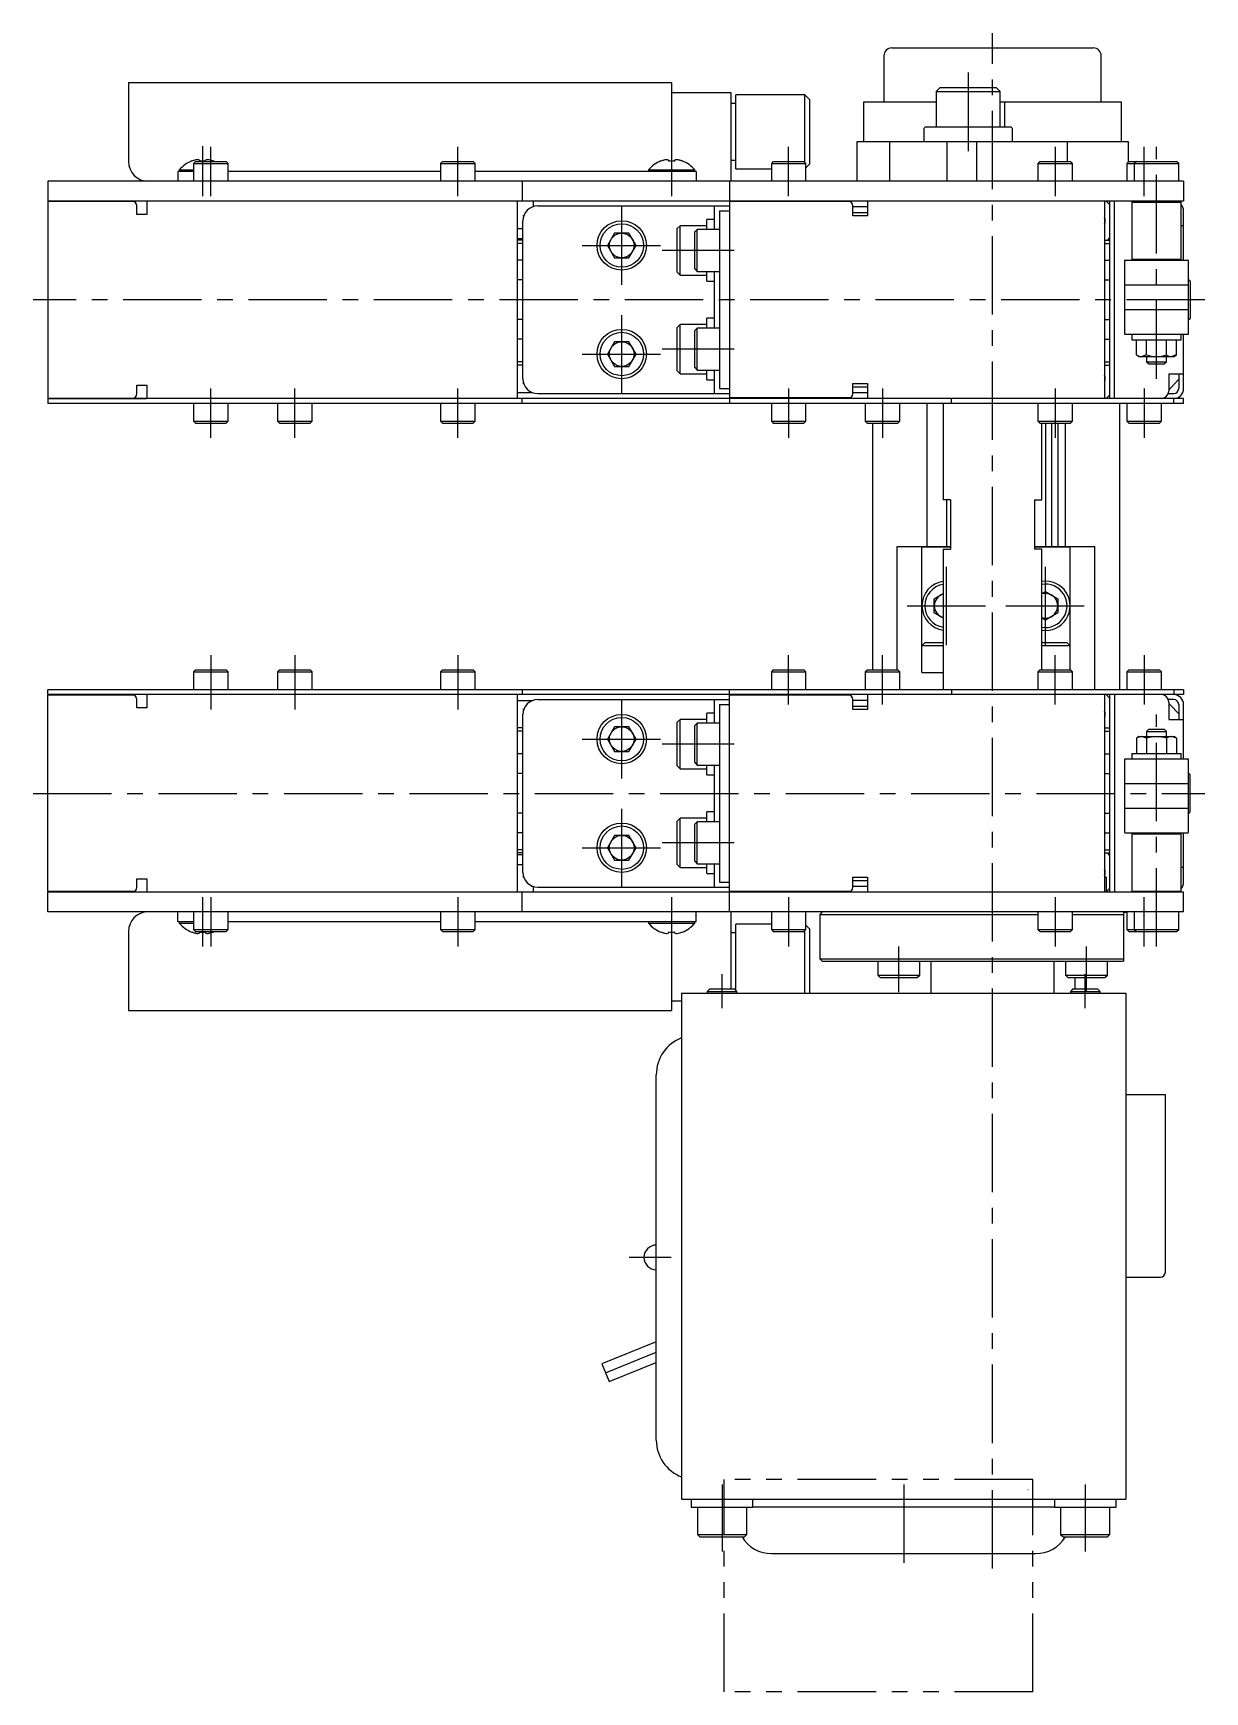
# Model space of a CAD drawing. Extents: x -3 to 4647, y -8 to 2018.
# Drawn here: x -3 to 234.3, y 561.4 to 897.4 of the extents above; entities that cross this region are included whole.
import ezdxf

# ---------------------------------------------------------------- set-up
doc = ezdxf.new("R2010")
doc.units = 0
doc.header["$LTSCALE"] = 0.5
doc.linetypes.add('CENTER', pattern=[50.8, 31.75, -6.35, 6.35, -6.35])
doc.linetypes.add('PHANTOM', pattern=[63.5, 31.75, -6.35, 6.35, -6.35, 6.35, -6.35])
for name, color, linetype in [('MSM_CENTER', 1, 'CENTER'), ('MSM_CONTINUOUS', 7, 'CONTINUOUS'), ('MSM_IMAGINARY', 6, 'PHANTOM')]:
    doc.layers.add(name, color=color, linetype=linetype)

msp = doc.modelspace()

# ---------------------------------------------------------------- linework, layer by layer
at = {"layer": 'MSM_CENTER'}
for p, q in [((191.3, 586.4), (191.3, 897.4)), ((186.36, 889.4), (186.36, 872.4)), ((31.3, 874.51), (31.3, 864.4)), ((33, 864.4), (33, 874.4)), ((83, 864.4), (83, 874.4)), ((126.3, 874.51), (126.3, 864.4)), ((150, 864.4), (150, 874.4)), ((204, 874.4), (204, 864.4)), ((222, 864.4), (222, 874.4)), ((224.5, 827.4), (224.5, 874.4)), ((116.2, 846.4), (116.2, 862.4)), ((108.2, 854.4), (124.2, 854.4)), ((139, 853.4), (124.4, 853.4)), ((234.29, 843.4), (-3, 843.4)), ((116.2, 824.4), (116.2, 840.4)), ((139, 833.4), (124.4, 833.4)), ((108.2, 832.4), (124.2, 832.4)), ((33, 815.4), (33, 825.4)), ((50, 815.4), (50, 825.4)), ((83, 815.4), (83, 825.4)), ((150, 825.4), (150, 815.4)), ((169, 825.4), (169, 815.4)), ((204, 825.4), (204, 815.4)), ((222, 825.4), (222, 815.4)), ((182, 773.4), (182, 789.4)), ((202, 773.4), (202, 789.4)), ((174, 781.4), (190, 781.4)), ((194, 781.4), (210, 781.4)), ((33, 771.4), (33, 760.4)), ((50, 771.4), (50, 760.4)), ((83, 771.4), (83, 760.4)), ((150, 761.4), (150, 771.4)), ((169, 761.4), (169, 771.4)), ((204, 761.4), (204, 771.4)), ((222, 771.4), (222, 761.4)), ((116.2, 746.4), (116.2, 762.4)), ((224.5, 712.4), (224.5, 759.4)), ((108.2, 754.4), (124.2, 754.4)), ((139, 753.4), (124.4, 753.4)), ((-3, 743.4), (234.29, 743.4)), ((116.2, 724.4), (116.2, 740.4)), ((139, 733.4), (124.4, 733.4)), ((108.2, 732.4), (124.2, 732.4)), ((31.3, 722.4), (31.3, 712.4)), ((33, 722.4), (33, 712.4)), ((83, 722.4), (83, 712.4)), ((126.3, 722.4), (126.3, 712.4)), ((150, 722.4), (150, 712.4)), ((204, 722.4), (204, 712.4)), ((222, 712.4), (222, 722.4)), ((172.3, 703.1), (172.3, 712.4)), ((210.3, 703.1), (210.3, 712.4)), ((136.53, 699.9), (136.53, 706.8)), ((210.07, 699.9), (210.07, 706.8)), ((126.2, 649.4), (117.7, 649.4)), ((136.53, 603.4), (136.53, 589.8)), ((173.3, 603.4), (173.3, 586.4)), ((210.07, 603.4), (210.07, 589.8))]:
    msp.add_line(p, q, dxfattribs=at)
at = {"layer": 'MSM_CONTINUOUS'}
for p, q in [((170.9, 894.4), (211.7, 894.4)), ((169.3, 892.8), (169.3, 883.4)), ((213.3, 883.4), (213.3, 892.8)), ((16.3, 887.4), (16.3, 871.4)), ((16.3, 887.4), (126.3, 887.4)), ((126.3, 887.4), (126.3, 871.51)), ((126.3, 885.4), (138.3, 885.4)), ((138.3, 885.4), (138.3, 867.4)), ((153.3, 884.9), (139.3, 884.9)), ((139.3, 869.9), (139.3, 884.9)), ((154.3, 883.9), (153.3, 884.9)), ((153.3, 871.2), (153.3, 884.9)), ((154.3, 870.9), (154.3, 883.9)), ((180.66, 886.4), (179.86, 885.6)), ((179.86, 885.6), (179.86, 878.4)), ((179.86, 885.6), (192.86, 885.6)), ((180.66, 886.4), (192.06, 886.4)), ((192.86, 885.6), (192.06, 886.4)), ((192.86, 878.4), (192.86, 885.6)), ((139.3, 883.15), (138.3, 883.15)), ((179.86, 883.4), (165.18, 883.4)), ((165.18, 883.4), (165.18, 875.4)), ((217.43, 883.4), (192.86, 883.4)), ((193.69, 883.4), (193.69, 878.4)), ((217.43, 875.4), (217.43, 883.4)), ((177.36, 877.9), (177.36, 875.4)), ((177.86, 878.4), (194.86, 878.4)), ((195.36, 875.4), (195.36, 877.9)), ((163.8, 875.4), (163.8, 867.4)), ((218.8, 875.4), (163.8, 875.4)), ((170.42, 875.4), (170.42, 867.4)), ((182.05, 875.4), (182.05, 867.4)), ((188.02, 875.4), (188.02, 867.4)), ((206.44, 875.4), (206.44, 871.4)), ((218.8, 871.3), (218.8, 875.4)), ((29.15, 871.51), (29.15, 871.48)), ((29.9, 871.4), (29.5, 871)), ((29.5, 871), (36.5, 871)), ((29.5, 871), (29.5, 867.4)), ((29.9, 871.4), (36.1, 871.4)), ((30.68, 871.66), (30.68, 871.48)), ((31.93, 871.48), (31.93, 871.66)), ((33.45, 871.48), (33.45, 871.51)), ((36.5, 871), (36.1, 871.4)), ((36.5, 867.4), (36.5, 871)), ((79.9, 871.4), (79.5, 871)), ((79.5, 871), (79.5, 867.4)), ((79.5, 871), (86.5, 871)), ((79.9, 871.4), (86.1, 871.4)), ((86.5, 871), (86.1, 871.4)), ((86.5, 867.4), (86.5, 871)), ((124.15, 871.51), (124.15, 871.48)), ((125.68, 871.66), (125.68, 871.48)), ((126.93, 871.48), (126.93, 871.66)), ((128.45, 871.48), (128.45, 871.51)), ((138.3, 871.65), (139.3, 871.65)), ((146.9, 871.4), (146.5, 871)), ((146.5, 871), (153.5, 871)), ((146.5, 871), (146.5, 867.4)), ((146.9, 871.4), (153.1, 871.4)), ((153.5, 871), (153.1, 871.4)), ((153.5, 867.4), (153.5, 871)), ((153.5, 870.1), (154.3, 870.9)), ((200.9, 871.4), (200.5, 871)), ((200.5, 871), (200.5, 867.4)), ((200.5, 871), (207.5, 871)), ((200.9, 871.4), (207.1, 871.4)), ((207.5, 871), (207.1, 871.4)), ((207.5, 867.4), (207.5, 871)), ((218.9, 871.4), (218.5, 871)), ((218.5, 871), (218.5, 867.4)), ((218.5, 871), (220.03, 871)), ((218.9, 871.4), (228.57, 871.4)), ((220.43, 871.4), (220, 870.97)), ((220, 870.97), (220, 867.4)), ((220, 870.97), (229, 870.97)), ((229, 870.97), (228.57, 871.4)), ((229, 867.4), (229, 870.97)), ((0, 867.4), (0, 863.4)), ((230, 867.4), (0, 867.4)), ((29.5, 869.4), (26.3, 869.4)), ((26.3, 869.4), (26.3, 867.4)), ((26.6, 869.69), (26.6, 869.4)), ((26.6, 869.69), (29.5, 869.69)), ((79.5, 869.4), (36.5, 869.4)), ((131.3, 869.4), (86.5, 869.4)), ((96, 867.4), (96, 863.4)), ((121.6, 869.69), (131, 869.69)), ((121.6, 869.69), (121.6, 869.4)), ((131, 869.4), (131, 869.69)), ((131.3, 869.4), (131.3, 867.4)), ((138, 867.4), (138, 863.4)), ((139.3, 869.9), (146.5, 869.9)), ((230, 867.4), (230, 863.4)), ((230, 863.4), (0, 863.4)), ((17.44, 863.3), (0, 863.3)), ((0, 863.3), (0, 823.4)), ((0.1, 863.3), (0.1, 863.4)), ((18, 860.7), (18, 862.4)), ((20, 860.7), (18, 860.7)), ((20, 863.4), (20, 860.7)), ((95, 863.4), (95, 823.4)), ((96.37, 860.4), (96.2, 860.4)), ((98.3, 862.26), (98.3, 863.4)), ((99.2, 862.4), (138, 862.4)), ((135, 857.65), (135, 862.4)), ((136, 861.4), (138, 861.4)), ((136, 861.4), (136, 825.4)), ((138, 863.3), (138, 823.5)), ((162.44, 863.3), (138, 863.3)), ((138.1, 863.3), (138.1, 863.4)), ((163, 860.4), (163, 862.4)), ((166, 862.2), (163, 862.2)), ((163, 861.1), (166, 861.1)), ((166, 860.4), (163, 860.4)), ((166, 863.4), (166, 860.4)), ((214, 863.4), (214, 823.4)), ((214.3, 863.4), (215, 862.7)), ((215, 863.4), (215, 823.4)), ((216, 823.4), (216, 863.4)), ((219.7, 863.4), (219.5, 863.2)), ((219.5, 863.2), (229.5, 863.2)), ((219.5, 863.2), (219.5, 851.6)), ((229.5, 863.2), (229.3, 863.4)), ((229.5, 851.6), (229.5, 863.2)), ((230, 851.4), (230, 861.4)), ((95, 857.8), (96.2, 857.8)), ((96.2, 827.4), (96.2, 859.4)), ((114.76, 856.9), (113.31, 854.4)), ((117.64, 856.9), (114.76, 856.9)), ((119.09, 854.4), (117.64, 856.9)), ((128, 858.4), (127.4, 857.8)), ((127.4, 849), (127.4, 857.8)), ((133.4, 858.4), (128, 858.4)), ((128, 848.4), (128, 858.4)), ((131.5, 857.65), (131, 857.15)), ((131, 849.65), (131, 857.15)), ((136, 857.65), (131.5, 857.65)), ((131.5, 849.15), (131.5, 857.65)), ((135, 859.65), (133.4, 859.65)), ((133.4, 857.65), (133.4, 859.65)), ((230, 858.4), (229.5, 858.4)), ((95, 855.8), (96.2, 855.8)), ((95, 855.75), (96.2, 855.75)), ((96.2, 855.45), (95, 855.45)), ((96.2, 854.8), (95, 854.8)), ((113.31, 854.4), (114.76, 851.9)), ((117.64, 851.9), (119.09, 854.4)), ((214, 855.45), (215, 855.45)), ((214, 854.8), (215, 854.8)), ((215, 856.04), (214.58, 855.45)), ((96.2, 851.4), (95, 851.4)), ((114.76, 851.9), (117.64, 851.9)), ((214, 851.4), (215, 851.4)), ((218, 851.25), (218, 846.55)), ((218.15, 851.4), (230.85, 851.4)), ((219.5, 851.6), (219.7, 851.4)), ((219.5, 851.6), (229.5, 851.6)), ((229.3, 851.4), (229.5, 851.6)), ((231, 846.55), (231, 851.25)), ((96.2, 847.4), (95, 847.4)), ((127.4, 849), (128, 848.4)), ((128, 848.4), (133.4, 848.4)), ((131, 849.65), (131.5, 849.15)), ((131.5, 849.15), (136, 849.15)), ((133.4, 847.15), (133.4, 849.15)), ((133.4, 847.15), (135, 847.15)), ((135, 837.65), (135, 849.15)), ((214, 847.4), (215, 847.4)), ((231.01, 847.4), (231, 847.4)), ((231.31, 847.1), (231.31, 839.7)), ((218, 846.25), (218, 841.55)), ((218.15, 846.4), (230.85, 846.4)), ((231, 841.55), (231, 846.25)), ((218, 841.25), (218, 836.55)), ((218.15, 841.4), (230.85, 841.4)), ((231, 836.55), (231, 841.25)), ((96.2, 839.4), (95, 839.4)), ((128, 838.4), (127.4, 837.8)), ((127.4, 829), (127.4, 837.8)), ((133.4, 838.4), (128, 838.4)), ((128, 828.4), (128, 838.4)), ((131.5, 837.65), (131, 837.15)), ((131, 829.65), (131, 837.15)), ((136, 837.65), (131.5, 837.65)), ((131.5, 829.15), (131.5, 837.65)), ((135, 839.65), (133.4, 839.65)), ((133.4, 837.65), (133.4, 839.65)), ((214, 839.4), (215, 839.4)), ((231.01, 839.4), (231, 839.4)), ((96.2, 835.4), (95, 835.4)), ((114.76, 834.9), (113.31, 832.4)), ((117.64, 834.9), (114.76, 834.9)), ((119.09, 832.4), (117.64, 834.9)), ((214, 835.4), (215, 835.4)), ((218.15, 836.4), (230.85, 836.4)), ((219.5, 836.4), (219.5, 835.3)), ((219.5, 835.3), (229.5, 835.3)), ((220.46, 832.21), (220.46, 835.3)), ((222.48, 832.21), (222.48, 835.3)), ((226.52, 832.21), (226.52, 835.3)), ((228.54, 832.21), (228.54, 835.3)), ((229.5, 835.3), (229.5, 836.4)), ((230, 825.4), (230, 836.4)), ((96.2, 830.8), (95, 830.8)), ((96.2, 830.15), (95, 830.15)), ((113.31, 832.4), (114.76, 829.9)), ((117.64, 829.9), (119.09, 832.4)), ((214, 830.8), (214.97, 830.8)), ((214, 830.15), (215, 830.15)), ((220.46, 832.21), (221, 831.9)), ((221, 831.9), (228, 831.9)), ((222.48, 832.21), (221.54, 831.9)), ((222.5, 831.9), (222.5, 830.83)), ((222.5, 830.83), (222.93, 830.4)), ((222.5, 830.83), (226.5, 830.83)), ((222.93, 830.4), (226.07, 830.4)), ((226.07, 830.4), (226.5, 830.83)), ((226.5, 830.83), (226.5, 831.9)), ((228.54, 832.21), (227.6, 831.9)), ((228, 831.9), (228.54, 832.21)), ((114.76, 829.9), (117.64, 829.9)), ((127.4, 829), (128, 828.4)), ((128, 828.4), (133.4, 828.4)), ((131, 829.65), (131.5, 829.15)), ((131.5, 829.15), (136, 829.15)), ((133.4, 827.15), (133.4, 829.15)), ((133.4, 827.15), (135, 827.15)), ((135, 824.4), (135, 829.15)), ((227, 828.4), (230, 828.4)), ((227, 828.4), (227, 824.9)), ((229, 827.31), (227.39, 825.57)), ((229, 828.4), (229, 825.4)), ((230, 823.4), (0, 823.4)), ((20, 823.3), (0, 823.3)), ((0, 823.3), (0, 822.4)), ((0.1, 823.3), (0.1, 823.4)), ((18, 824.4), (18, 826.1)), ((18, 826.1), (20, 826.1)), ((20, 826.1), (20, 823.3)), ((95, 824.6), (98.12, 824.6)), ((96, 822.4), (96, 823.4)), ((96.37, 826.4), (96.2, 826.4)), ((99.2, 824.4), (138, 824.4)), ((136, 825.4), (138, 825.4)), ((162.44, 823.5), (138, 823.5)), ((138, 823.4), (138, 822.4)), ((138.1, 823.5), (138.1, 823.4)), ((163, 824.4), (163, 826.4)), ((163, 826.4), (166, 826.4)), ((166, 825.7), (163, 825.7)), ((163, 824.6), (166, 824.6)), ((166, 826.4), (166, 823.4)), ((183, 822.4), (183, 823.4)), ((215, 824.1), (214.3, 823.4)), ((226.91, 824.4), (228, 824.4)), ((228, 822.4), (228, 823.4)), ((230, 822.4), (230, 823.4)), ((182.9, 822.4), (0, 822.4)), ((29.5, 822.4), (29.5, 818.8)), ((36.5, 818.8), (36.5, 822.4)), ((46.5, 822.4), (46.5, 818.8)), ((53.5, 818.8), (53.5, 822.4)), ((79.5, 822.4), (79.5, 818.8)), ((86.5, 818.8), (86.5, 822.4)), ((146.5, 822.4), (146.5, 818.8)), ((153.5, 818.8), (153.5, 822.4)), ((165.5, 822.4), (165.5, 818.8)), ((172.5, 818.8), (172.5, 822.4)), ((178, 822.4), (178, 793.4)), ((181.3, 822.4), (181.3, 802.9)), ((182.9, 822.4), (182.9, 822.5)), ((183, 822.5), (182.9, 822.5)), ((230, 822.4), (183, 822.4)), ((200.5, 822.4), (200.5, 818.8)), ((207.5, 818.8), (207.5, 822.4)), ((217, 822.4), (217, 764.4)), ((218.5, 822.4), (218.5, 818.8)), ((225.5, 818.8), (225.5, 822.4)), ((29.5, 818.8), (29.9, 818.4)), ((29.5, 818.8), (36.5, 818.8)), ((29.9, 818.4), (36.1, 818.4)), ((36.1, 818.4), (36.5, 818.8)), ((46.5, 818.8), (46.9, 818.4)), ((46.5, 818.8), (53.5, 818.8)), ((46.9, 818.4), (53.1, 818.4)), ((53.1, 818.4), (53.5, 818.8)), ((79.5, 818.8), (86.5, 818.8)), ((79.5, 818.8), (79.9, 818.4)), ((79.9, 818.4), (86.1, 818.4)), ((86.1, 818.4), (86.5, 818.8)), ((146.5, 818.8), (153.5, 818.8)), ((146.5, 818.8), (146.9, 818.4)), ((146.9, 818.4), (153.1, 818.4)), ((153.1, 818.4), (153.5, 818.8)), ((165.5, 818.8), (172.5, 818.8)), ((165.5, 818.8), (165.9, 818.4)), ((165.9, 818.4), (172.1, 818.4)), ((167, 818.4), (167, 768.4)), ((172.1, 818.4), (172.5, 818.8)), ((200.5, 818.8), (207.5, 818.8)), ((200.5, 818.8), (200.9, 818.4)), ((200.9, 818.4), (207.1, 818.4)), ((201.3, 802.9), (201.3, 818.4)), ((202, 818.4), (202, 793.4)), ((203.22, 818.4), (203.22, 793.4)), ((204.5, 818.4), (204.5, 793.4)), ((206, 818.4), (206, 793.4)), ((207.1, 818.4), (207.5, 818.8)), ((218.5, 818.8), (218.9, 818.4)), ((218.5, 818.8), (225.5, 818.8)), ((218.9, 818.4), (225.1, 818.4)), ((225.1, 818.4), (225.5, 818.8)), ((182.8, 802.9), (181.3, 802.9)), ((182, 802.9), (182, 793.4)), ((182.8, 802.9), (182.8, 792.9)), ((199.8, 802.9), (199.8, 792.9)), ((199.8, 802.9), (201.3, 802.9)), ((172, 768.4), (172, 793.4)), ((172, 793.4), (182.8, 793.4)), ((182.8, 793.31), (177, 793.31)), ((177, 767.9), (177, 793.31)), ((199.8, 793.4), (212, 793.4)), ((207, 793.31), (199.8, 793.31)), ((207, 768.4), (207, 793.31)), ((212, 764.4), (212, 793.4)), ((181.3, 792.9), (181.3, 764.4)), ((181.3, 792.9), (182.8, 792.9)), ((201.3, 792.9), (199.8, 792.9)), ((201.3, 768.4), (201.3, 792.9)), ((179.5, 782.84), (181.3, 783.88)), ((201.3, 783.88), (202, 784.29)), ((202, 784.29), (204.5, 782.84)), ((179.5, 779.96), (179.5, 782.84)), ((181.3, 778.92), (179.5, 779.96)), ((204.5, 779.96), (202, 778.51)), ((204.5, 782.84), (204.5, 779.96)), ((202, 778.51), (201.3, 778.92)), ((177.6, 773.9), (177, 773.3)), ((181.3, 773.3), (177, 773.3)), ((181.3, 773.9), (177.6, 773.9)), ((206.4, 773.9), (201.3, 773.9)), ((207, 773.3), (201.3, 773.3)), ((207, 773.3), (206.4, 773.9)), ((29.9, 768.4), (29.5, 768)), ((29.5, 768), (36.5, 768)), ((29.5, 768), (29.5, 764.4)), ((29.9, 768.4), (36.1, 768.4)), ((36.5, 768), (36.1, 768.4)), ((36.5, 764.4), (36.5, 768)), ((46.9, 768.4), (46.5, 768)), ((46.5, 768), (46.5, 764.4)), ((46.5, 768), (53.5, 768)), ((46.9, 768.4), (53.1, 768.4)), ((53.5, 768), (53.1, 768.4)), ((53.5, 764.4), (53.5, 768)), ((79.9, 768.4), (79.5, 768)), ((79.5, 768), (86.5, 768)), ((79.5, 768), (79.5, 764.4)), ((79.9, 768.4), (86.1, 768.4)), ((86.5, 768), (86.1, 768.4)), ((86.5, 764.4), (86.5, 768)), ((146.9, 768.4), (146.5, 768)), ((146.5, 768), (146.5, 764.4)), ((146.5, 768), (153.5, 768)), ((146.9, 768.4), (153.1, 768.4)), ((153.5, 768), (153.1, 768.4)), ((153.5, 764.4), (153.5, 768)), ((165.9, 768.4), (165.5, 768)), ((165.5, 768), (172.5, 768)), ((165.5, 768), (165.5, 764.4)), ((165.9, 768.4), (172.1, 768.4)), ((172.5, 768), (172.1, 768.4)), ((172.5, 764.4), (172.5, 768)), ((177, 767.9), (181.3, 767.9)), ((200.9, 768.4), (200.5, 768)), ((200.5, 768), (207.5, 768)), ((200.5, 768), (200.5, 764.4)), ((200.9, 768.4), (207.1, 768.4)), ((207.5, 768), (207.1, 768.4)), ((207.5, 764.4), (207.5, 768)), ((218.9, 768.4), (218.5, 768)), ((218.5, 768), (218.5, 764.4)), ((218.5, 768), (225.5, 768)), ((218.9, 768.4), (225.1, 768.4)), ((225.5, 768), (225.1, 768.4)), ((225.5, 764.4), (225.5, 768)), ((0, 763.4), (0, 764.4)), ((183, 764.4), (0, 764.4)), ((230, 763.4), (0, 763.4)), ((17.44, 763.3), (0, 763.3)), ((0, 723.5), (0, 763.3)), ((0.1, 763.3), (0.1, 763.4)), ((20, 763.4), (20, 760.7)), ((95, 763.4), (95, 723.4)), ((96, 764.4), (96, 763.4)), ((138, 763.4), (138, 764.4)), ((138, 723.5), (138, 763.3)), ((162.44, 763.3), (138, 763.3)), ((138.1, 763.3), (138.1, 763.4)), ((166, 763.4), (166, 760.4)), ((183, 764.4), (183, 763.4)), ((183.1, 764.3), (183, 764.3)), ((230, 764.4), (183.1, 764.4)), ((183.1, 764.3), (183.1, 764.4)), ((214, 763.4), (214, 723.4)), ((214.3, 763.4), (215, 762.7)), ((215, 763.4), (215, 723.4)), ((216, 763.4), (216, 723.4)), ((228, 764.4), (228, 763.4)), ((230, 764.4), (230, 763.4)), ((18, 760.7), (18, 762.4)), ((20, 760.7), (18, 760.7)), ((95, 762.2), (98.12, 762.2)), ((96.37, 760.4), (96.2, 760.4)), ((96.2, 727.4), (96.2, 759.4)), ((99.2, 762.4), (138, 762.4)), ((135, 759.65), (133.4, 759.65)), ((133.4, 757.65), (133.4, 759.65)), ((135, 757.65), (135, 762.4)), ((136, 761.4), (138, 761.4)), ((136, 761.4), (136, 725.4)), ((163, 760.4), (163, 762.4)), ((166, 762.2), (163, 762.2)), ((163, 761.1), (166, 761.1)), ((166, 760.4), (163, 760.4)), ((228, 762.4), (226.91, 762.4)), ((227, 761.9), (227, 758.4)), ((227.39, 761.23), (229, 759.49)), ((229, 761.4), (229, 758.4)), ((230, 750.4), (230, 761.4)), ((96.2, 756.65), (95, 756.65)), ((96.2, 756), (95, 756)), ((114.76, 756.9), (113.31, 754.4)), ((117.64, 756.9), (114.76, 756.9)), ((119.09, 754.4), (117.64, 756.9)), ((128, 758.4), (127.4, 757.8)), ((127.4, 749), (127.4, 757.8)), ((133.4, 758.4), (128, 758.4)), ((128, 748.4), (128, 758.4)), ((131.5, 757.65), (131, 757.15)), ((131, 749.65), (131, 757.15)), ((136, 757.65), (131.5, 757.65)), ((131.5, 749.15), (131.5, 757.65)), ((214, 756.65), (215, 756.65)), ((214, 756), (214.97, 756)), ((222.93, 756.4), (222.5, 755.97)), ((222.93, 756.4), (226.07, 756.4)), ((226.5, 755.97), (226.07, 756.4)), ((227, 758.4), (230, 758.4)), ((113.31, 754.4), (114.76, 751.9)), ((117.64, 751.9), (119.09, 754.4)), ((221, 754.9), (220.46, 754.59)), ((220.46, 754.59), (220.46, 751.5)), ((221, 754.9), (228, 754.9)), ((222.48, 754.59), (221.54, 754.9)), ((222.48, 754.59), (222.48, 751.5)), ((222.5, 755.97), (222.5, 754.9)), ((222.5, 755.97), (226.5, 755.97)), ((226.5, 754.9), (226.5, 755.97)), ((226.52, 754.59), (226.52, 751.5)), ((228.54, 754.59), (227.6, 754.9)), ((228.54, 754.59), (228, 754.9)), ((228.54, 754.59), (228.54, 751.5)), ((96.2, 751.4), (95, 751.4)), ((114.76, 751.9), (117.64, 751.9)), ((131, 749.65), (131.5, 749.15)), ((214, 751.4), (215, 751.4)), ((218, 750.25), (218, 745.55)), ((218.15, 750.4), (230.85, 750.4)), ((219.5, 751.5), (229.5, 751.5)), ((219.5, 751.5), (219.5, 750.4)), ((229.5, 750.4), (229.5, 751.5)), ((231, 745.55), (231, 750.25)), ((96.2, 747.4), (95, 747.4)), ((127.4, 749), (128, 748.4)), ((128, 748.4), (133.4, 748.4)), ((131.5, 749.15), (136, 749.15)), ((133.4, 747.15), (133.4, 749.15)), ((133.4, 747.15), (135, 747.15)), ((135, 737.65), (135, 749.15)), ((214, 747.4), (215, 747.4)), ((231.01, 747.4), (231, 747.4)), ((231.31, 739.7), (231.31, 747.1)), ((218, 745.25), (218, 740.55)), ((218.15, 745.4), (230.85, 745.4)), ((231, 740.55), (231, 745.25)), ((96.2, 739.4), (95, 739.4)), ((135, 739.65), (133.4, 739.65)), ((133.4, 737.65), (133.4, 739.65)), ((214, 739.4), (215, 739.4)), ((218, 740.25), (218, 735.55)), ((218.15, 740.4), (230.85, 740.4)), ((231, 735.55), (231, 740.25)), ((231.01, 739.4), (231, 739.4)), ((128, 738.4), (127.4, 737.8)), ((127.4, 729), (127.4, 737.8)), ((133.4, 738.4), (128, 738.4)), ((128, 728.4), (128, 738.4)), ((131.5, 737.65), (131, 737.15)), ((131, 729.65), (131, 737.15)), ((136, 737.65), (131.5, 737.65)), ((131.5, 729.15), (131.5, 737.65)), ((96.2, 735.4), (95, 735.4)), ((114.76, 734.9), (113.31, 732.4)), ((117.64, 734.9), (114.76, 734.9)), ((119.09, 732.4), (117.64, 734.9)), ((214, 735.4), (215, 735.4)), ((218.15, 735.4), (230.85, 735.4)), ((219.7, 735.4), (219.5, 735.2)), ((219.5, 735.2), (229.5, 735.2)), ((219.5, 735.2), (219.5, 723.6)), ((229.5, 735.2), (229.3, 735.4)), ((229.5, 723.6), (229.5, 735.2)), ((230, 725.4), (230, 735.4)), ((96.2, 732), (95, 732)), ((96.2, 731.35), (95, 731.35)), ((95, 731.05), (96.2, 731.05)), ((95, 731), (96.2, 731)), ((113.31, 732.4), (114.76, 729.9)), ((114.76, 729.9), (117.64, 729.9)), ((117.64, 729.9), (119.09, 732.4)), ((131, 729.65), (131.5, 729.15)), ((131.5, 729.15), (136, 729.15)), ((133.4, 727.15), (133.4, 729.15)), ((135, 724.4), (135, 729.15)), ((214, 732), (215, 732)), ((214, 731.35), (215, 731.35)), ((214.58, 731.35), (215, 730.76)), ((18, 726.1), (20, 726.1)), ((18, 724.4), (18, 726.1)), ((20, 726.1), (20, 723.4)), ((95, 729), (96.2, 729)), ((96.37, 726.4), (96.2, 726.4)), ((127.4, 729), (128, 728.4)), ((128, 728.4), (133.4, 728.4)), ((133.4, 727.15), (135, 727.15)), ((163, 726.4), (166, 726.4)), ((163, 724.4), (163, 726.4)), ((166, 726.4), (166, 723.4)), ((214.3, 726.4), (214, 726.4)), ((214.3, 726.4), (214.3, 723.4)), ((230, 728.4), (229.5, 728.4)), ((17.44, 723.5), (0, 723.5)), ((0, 719.4), (0, 723.4)), ((230, 723.4), (0, 723.4)), ((0.1, 723.5), (0.1, 723.4)), ((96, 719.4), (96, 723.4)), ((98.3, 723.4), (98.3, 724.54)), ((99.2, 724.4), (138, 724.4)), ((136, 725.4), (138, 725.4)), ((162.44, 723.5), (138, 723.5)), ((138, 719.4), (138, 723.4)), ((138.1, 723.5), (138.1, 723.4)), ((166, 725.7), (163, 725.7)), ((163, 724.6), (166, 724.6)), ((215, 724.1), (214.3, 723.4)), ((219.5, 723.6), (229.5, 723.6)), ((219.5, 723.6), (219.7, 723.4)), ((229.3, 723.4), (229.5, 723.6)), ((230, 719.4), (230, 723.4)), ((230, 719.4), (0, 719.4)), ((26.3, 717.4), (26.3, 719.4)), ((29.5, 719.4), (29.5, 715.8)), ((36.5, 715.8), (36.5, 719.4)), ((79.5, 719.4), (79.5, 715.8)), ((86.5, 715.8), (86.5, 719.4)), ((131.3, 717.4), (131.3, 719.4)), ((138.3, 719.4), (138.3, 703.8)), ((146.5, 719.4), (146.5, 715.8)), ((153.5, 715.8), (153.5, 719.4)), ((156.8, 719.4), (156.3, 718.9)), ((200.5, 719.4), (200.5, 715.8)), ((207.5, 715.8), (207.5, 719.4)), ((217.8, 719.4), (217.8, 709.4)), ((218.5, 719.3), (217.8, 719.3)), ((218.5, 719.4), (218.5, 715.8)), ((220, 719.4), (220, 715.83)), ((229, 715.83), (229, 719.4)), ((29.5, 717.4), (26.3, 717.4)), ((26.6, 717.4), (26.6, 717.11)), ((26.6, 717.11), (29.5, 717.11)), ((29.5, 715.8), (29.9, 715.4)), ((29.5, 715.8), (36.5, 715.8)), ((36.1, 715.4), (36.5, 715.8)), ((79.5, 717.4), (36.5, 717.4)), ((79.5, 715.8), (86.5, 715.8)), ((79.5, 715.8), (79.9, 715.4)), ((86.1, 715.4), (86.5, 715.8)), ((131.3, 717.4), (86.5, 717.4)), ((121.6, 717.4), (121.6, 717.11)), ((121.6, 717.11), (131, 717.11)), ((131, 717.11), (131, 717.4)), ((146.5, 716.9), (139.3, 716.9)), ((139.3, 703.53), (139.3, 716.9)), ((146.5, 715.8), (146.9, 715.4)), ((146.5, 715.8), (153.5, 715.8)), ((153.1, 715.4), (153.5, 715.8)), ((154.3, 715.9), (153.5, 716.7)), ((154.3, 702.9), (154.3, 715.9)), ((156.3, 718.9), (156.3, 709.9)), ((156.3, 718.9), (200.5, 718.9)), ((200.5, 715.8), (207.5, 715.8)), ((200.5, 715.8), (200.9, 715.4)), ((207.1, 715.4), (207.5, 715.8)), ((207.5, 718.9), (217.8, 718.9)), ((218.5, 715.8), (218.9, 715.4)), ((218.5, 715.8), (220.03, 715.8)), ((220, 715.83), (229, 715.83)), ((220, 715.83), (220.43, 715.4)), ((228.57, 715.4), (229, 715.83)), ((16.3, 715.4), (16.3, 699.4)), ((29.15, 715.29), (29.15, 715.32)), ((29.9, 715.4), (36.1, 715.4)), ((30.68, 715.32), (30.68, 715.14)), ((31.93, 715.14), (31.93, 715.32)), ((33.45, 715.32), (33.45, 715.29)), ((79.9, 715.4), (86.1, 715.4)), ((124.15, 715.29), (124.15, 715.32)), ((125.68, 715.32), (125.68, 715.14)), ((126.3, 715.29), (126.3, 699.4)), ((126.93, 715.14), (126.93, 715.32)), ((128.45, 715.32), (128.45, 715.29)), ((139.3, 715.15), (138.3, 715.15)), ((146.9, 715.4), (153.1, 715.4)), ((153.3, 702.9), (153.3, 715.6)), ((200.9, 715.4), (207.1, 715.4)), ((218.9, 715.4), (228.57, 715.4)), ((156.3, 709.9), (156.8, 709.4)), ((156.3, 709.9), (217.8, 709.9)), ((156.8, 709.4), (217.8, 709.4)), ((168.05, 709.4), (168.05, 706.6)), ((176.55, 706.6), (176.55, 709.4)), ((178.8, 709.4), (178.8, 702.9)), ((203.8, 702.9), (203.8, 709.4)), ((206.05, 709.4), (206.05, 706.6)), ((214.55, 706.6), (214.55, 709.4)), ((168.05, 706.6), (176.55, 706.6)), ((168.05, 706.6), (168.55, 706.1)), ((168.55, 706.1), (176.05, 706.1)), ((176.05, 706.1), (176.55, 706.6)), ((206.05, 706.6), (206.55, 706.1)), ((206.05, 706.6), (214.55, 706.6)), ((206.55, 706.1), (214.05, 706.1)), ((208, 703.8), (208, 706.1)), ((214.05, 706.1), (214.55, 706.6)), ((128.3, 702.9), (218.3, 702.9)), ((128.3, 702.9), (128.3, 600.4)), ((134.03, 703.8), (133.53, 703.3)), ((133.53, 703.3), (133.53, 702.9)), ((133.53, 703.3), (139.53, 703.3)), ((134.03, 703.8), (139.03, 703.8)), ((139.53, 703.3), (139.03, 703.8)), ((139.18, 703.65), (139.3, 703.65)), ((139.53, 702.9), (139.53, 703.3)), ((207.57, 703.8), (207.07, 703.3)), ((207.07, 703.3), (207.07, 702.9)), ((207.07, 703.3), (213.07, 703.3)), ((207.57, 703.8), (212.57, 703.8)), ((213.07, 703.3), (212.57, 703.8)), ((213.07, 702.9), (213.07, 703.3)), ((218.3, 702.9), (218.3, 600.4)), ((16.3, 699.4), (126.3, 699.4)), ((126.3, 701.4), (128.3, 701.4)), ((123.2, 612.4), (123.2, 686.4)), ((218.3, 682.4), (226.3, 682.4)), ((226.3, 646.4), (226.3, 682.4)), ((218.3, 645.4), (225.3, 645.4)), ((123.2, 632.3), (112.19, 627.85)), ((112.92, 626.04), (123.2, 630.19)), ((112.19, 627.85), (113.66, 624.24)), ((113.66, 624.24), (123.2, 628.09)), ((128.3, 600.4), (218.3, 600.4)), ((130.28, 600.4), (130.28, 598.8)), ((130.28, 598.8), (142.78, 598.8)), ((131.53, 598.8), (131.53, 593.3)), ((141.53, 593.3), (141.53, 598.8)), ((142.78, 598.8), (142.78, 600.4)), ((142.78, 598.9), (203.82, 598.9)), ((203.82, 600.4), (203.82, 598.8)), ((203.82, 598.8), (216.32, 598.8)), ((205.07, 598.8), (205.07, 593.3)), ((215.07, 593.3), (215.07, 598.8)), ((216.32, 598.8), (216.32, 600.4)), ((131.53, 593.3), (132.03, 592.8)), ((131.53, 593.3), (141.53, 593.3)), ((132.03, 592.8), (141.03, 592.8)), ((141.03, 592.8), (141.53, 593.3)), ((205.07, 593.3), (205.57, 592.8)), ((205.07, 593.3), (215.07, 593.3)), ((205.57, 592.8), (214.57, 592.8)), ((214.57, 592.8), (215.07, 593.3)), ((146.56, 589.4), (200.04, 589.4))]:
    msp.add_line(p, q, dxfattribs=at)
for centre, radius in [((116.2, 854.4), 5), ((116.2, 854.4), 4.4), ((116.2, 854.4), 2.5), ((116.2, 832.4), 5), ((116.2, 832.4), 4.4), ((116.2, 832.4), 2.5), ((116.2, 754.4), 5), ((116.2, 754.4), 4.4), ((116.2, 754.4), 2.5), ((116.2, 732.4), 5), ((116.2, 732.4), 4.4), ((116.2, 732.4), 2.5)]:
    msp.add_circle(centre, radius, dxfattribs=at)
for centre, radius, start, end in [((170.9, 892.8), 1.6, 90, 180), ((211.7, 892.8), 1.6, 0, 90), ((177.86, 877.9), 0.5, 90, 180), ((194.86, 877.9), 0.5, 0, 90), ((20.3, 871.4), 4, 180, 270), ((31.3, 865.8), 6.1, 110.6378, 140.3981), ((31.3, 865.8), 6.07, 104.9464, 110.752), ((30.32, 870), 1.76, 82.3537, 109.2966), ((30.36, 871.33), 0.457, 46.4155, 65.0801), ((31.3, 865.8), 5.71, 83.7144, 96.2856), ((32.24, 871.33), 0.457, 114.9199, 133.5845), ((32.28, 870), 1.76, 70.7034, 97.6463), ((31.3, 865.8), 6.07, 69.248, 75.0536), ((31.3, 865.8), 6.1, 66.6033, 69.3622), ((126.3, 865.8), 6.1, 110.6378, 140.3981), ((126.3, 865.8), 6.07, 104.9464, 110.752), ((125.32, 870), 1.76, 82.3537, 109.2966), ((125.36, 871.33), 0.457, 46.4155, 65.0801), ((126.3, 865.8), 5.71, 83.7144, 96.2856), ((127.24, 871.33), 0.457, 114.9199, 133.5845), ((127.28, 870), 1.76, 70.7034, 97.6463), ((126.3, 865.8), 6.07, 69.248, 75.0536), ((126.3, 865.8), 6.1, 39.6019, 69.3622), ((17, 862.4), 1, 0, 90), ((99.2, 859.4), 3, 90, 180), ((162, 862.4), 1, 0, 90), ((228, 861.4), 2, 0, 41.4096), ((212.11, 859.4), 2, 341.0817, 18.9183), ((218.15, 851.25), 0.15, 90, 180), ((230.85, 851.25), 0.15, 0, 90), ((231.01, 847.1), 0.3, 0, 90), ((218.15, 846.55), 0.15, 180, 270), ((218.15, 846.25), 0.15, 90, 180), ((230.85, 846.55), 0.15, 270, 0), ((230.85, 846.25), 0.15, 0, 90), ((218.15, 841.55), 0.15, 180, 270), ((218.15, 841.25), 0.15, 90, 180), ((230.85, 841.55), 0.15, 270, 0), ((230.85, 841.25), 0.15, 0, 90), ((231.01, 839.7), 0.3, 270, 0), ((218.15, 836.55), 0.15, 180, 270), ((230.85, 836.55), 0.15, 270, 0), ((221.54, 833.92), 2.02, 237.6436, 267.9722), ((224.5, 838.59), 6.69, 252.412, 287.588), ((227.6, 833.92), 2.02, 237.6436, 267.9722), ((99.2, 827.4), 3, 180, 270), ((212.11, 827.4), 2, 341.0817, 18.9183), ((17, 824.4), 1, 270, 0), ((162, 824.4), 1, 270, 0), ((225.5, 824.9), 1.5, 270, 0), ((225.18, 827.6), 3, 307.2396, 317.3533), ((228, 825.4), 2, 270, 0), ((228, 825.4), 1, 270, 0), ((182, 781.4), 5, 98.0478, 261.9522), ((202, 781.4), 5, 261.9522, 98.0478), ((182, 781.4), 4.4, 99.1541, 260.8459), ((182, 781.4), 2.5, 106.2602, 253.7398), ((202, 781.4), 4.4, 260.8459, 99.1541), ((202, 781.4), 2.5, 253.7398, 106.2602), ((17, 762.4), 1, 0, 90), ((162, 762.4), 1, 0, 90), ((225.5, 761.9), 1.5, 0, 90), ((228, 761.4), 2, 0, 90), ((99.2, 759.4), 3, 90, 180), ((212.11, 759.4), 2, 341.0817, 18.9183), ((225.18, 759.2), 3, 42.6467, 52.7604), ((228, 761.4), 1, 0, 90), ((221.54, 752.88), 2.02, 92.0278, 122.3564), ((224.5, 748.21), 6.69, 72.412, 107.588), ((227.6, 752.88), 2.02, 92.0278, 122.3564), ((218.15, 750.25), 0.15, 90, 180), ((230.85, 750.25), 0.15, 0, 90), ((231.01, 747.1), 0.3, 0, 90), ((218.15, 745.55), 0.15, 180, 270), ((218.15, 745.25), 0.15, 90, 180), ((230.85, 745.55), 0.15, 270, 0), ((230.85, 745.25), 0.15, 0, 90), ((218.15, 740.55), 0.15, 180, 270), ((218.15, 740.25), 0.15, 90, 180), ((230.85, 740.55), 0.15, 270, 0), ((230.85, 740.25), 0.15, 0, 90), ((231.01, 739.7), 0.3, 270, 0), ((218.15, 735.55), 0.15, 180, 270), ((230.85, 735.55), 0.15, 270, 0), ((99.2, 727.4), 3, 180, 270), ((212.11, 727.4), 2, 341.0817, 18.9183), ((17, 724.4), 1, 270, 0), ((162, 724.4), 1, 270, 0), ((228, 725.4), 2, 318.5904, 0), ((20.3, 715.4), 4, 90, 180), ((31.3, 721), 6.1, 219.6019, 249.3622), ((126.3, 721), 6.1, 219.6019, 249.3622), ((126.3, 721), 6.1, 290.6378, 320.3981), ((31.3, 721), 6.07, 249.248, 255.0536), ((30.32, 716.8), 1.76, 250.7034, 277.6463), ((30.36, 715.47), 0.457, 294.9199, 313.5845), ((31.3, 721), 5.71, 263.7144, 276.2856), ((32.24, 715.47), 0.457, 226.4155, 245.0801), ((32.28, 716.8), 1.76, 262.3537, 289.2966), ((31.3, 721), 6.07, 284.9464, 290.752), ((31.3, 721), 6.1, 290.6378, 293.3967), ((126.3, 721), 6.07, 249.248, 255.0536), ((125.32, 716.8), 1.76, 250.7034, 277.6463), ((125.36, 715.47), 0.457, 294.9199, 313.5845), ((126.3, 721), 5.71, 263.7144, 276.2856), ((127.24, 715.47), 0.457, 226.4155, 245.0801), ((127.28, 716.8), 1.76, 262.3537, 289.2966), ((126.3, 721), 6.07, 284.9464, 290.752), ((131.2, 686.4), 8, 111.2538, 180), ((123.2, 649.4), 2.5, 90, 270), ((225.3, 646.4), 1, 270, 0), ((131.2, 612.4), 8, 180, 248.7462), ((146.56, 596.4), 7, 210.9497, 270), ((200.04, 596.4), 7, 270, 329.0503)]:
    msp.add_arc(centre, radius, start, end, dxfattribs=at)
at = {"layer": 'MSM_IMAGINARY'}
for p, q in [((136.95, 561.4), (136.95, 604.4)), ((199.45, 604.4), (136.95, 604.4)), ((198.45, 602.4), (198.5, 602.4)), ((199.45, 561.4), (199.45, 604.4)), ((199.45, 561.4), (136.95, 561.4))]:
    msp.add_line(p, q, dxfattribs=at)

doc.saveas('drawing.dxf')
